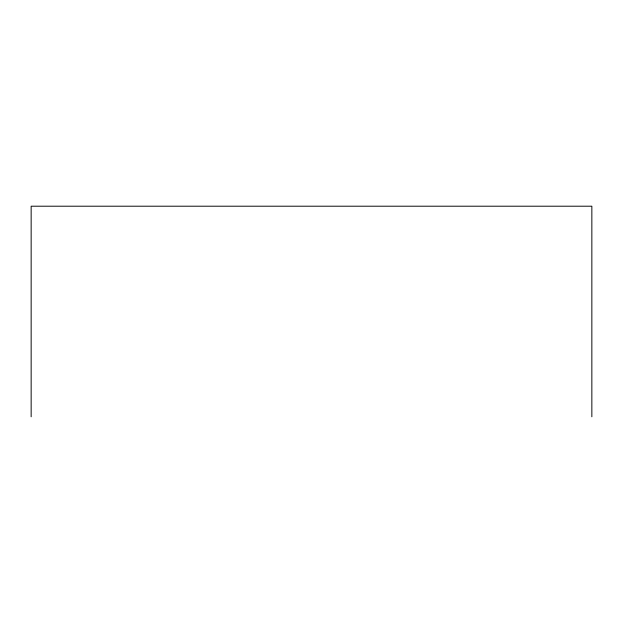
<?xml version="1.0" encoding="UTF-8"?>
<svg xmlns="http://www.w3.org/2000/svg" width="623" height="623" viewBox="0 0 623 623"><rect width="100%" height="100%" fill="white"/><g stroke="black" fill="none" stroke-linecap="round" stroke-linejoin="round"><path stroke-width="0.93" d="M591.85 416.795L591.85 206.205L31.15 206.205L31.15 416.795"/></g></svg>
